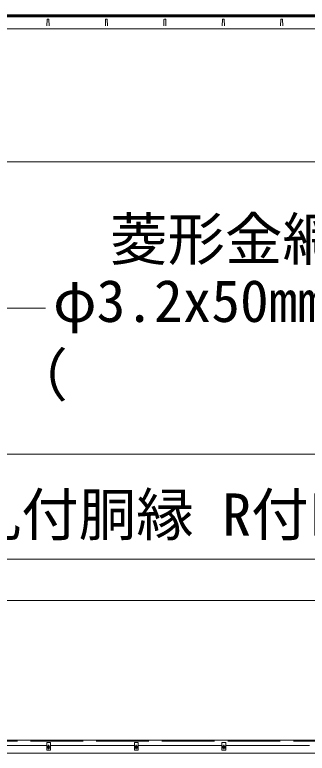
# Model space of a CAD drawing. Units: millimetres at full size; details may follow other scales. Extents: x -12600 to 12600, y -8910 to 8910.
# Drawn here: x -6656 to -5655, y -361 to 2165 of the extents above; entities that cross this region are included whole.
import ezdxf
from ezdxf.enums import TextEntityAlignment as Align

# ---------------------------------------------------------------- set-up
doc = ezdxf.new("R2010")
doc.units = ezdxf.units.MM
doc.header["$LTSCALE"] = 30
doc.linetypes.add('DASHED', pattern=[7.5, 6, -1.5])
doc.linetypes.add('USER1', pattern=[50.8, 31.75, -6.35, 6.35, -6.35])
for name, color, linetype, lineweight in [('0-0_D-BMK', 2, 'USER1', 13), ('0-1_D-STR1', 1, 'Continuous', 18), ('0-6_D-STR3', 3, 'Continuous', 13), ('0-A_D-STR-TXT', 7, 'Continuous', 13)]:
    doc.layers.add(name, color=color, linetype=linetype, lineweight=lineweight)
doc.styles.add('ＭＳ ゴシック', font='')
doc.styles.get('ＭＳ ゴシック').set_extended_font_data('MS Gothic')

msp = doc.modelspace()

# ---------------------------------------------------------------- linework, layer by layer
at = {"layer": '0-0_D-BMK'}
for p, q in [((-6547.46, -339.82), (-6532.58, -339.82)), ((-6540.02, -332.38), (-6540.02, -347.26)), ((-6247.46, -339.82), (-6232.58, -339.82)), ((-6240.02, -332.38), (-6240.02, -347.26)), ((-5947.46, -339.82), (-5932.58, -339.82)), ((-5940.02, -332.38), (-5940.02, -347.26))]:
    msp.add_line(p, q, dxfattribs=at)
at = {"layer": '0-1_D-STR1'}
for p, q in [((-10515.02, 2165.22), (-4519.47, 2165.22)), ((-10515.02, 2161.68), (-4527.76, 2161.68)), ((-10515.02, 2157.68), (-4527.76, 2157.68)), ((-6545.02, 2148.56), (-6545.77, 2127.06)), ((-6539.02, 2148.56), (-6538.27, 2127.06)), ((-6345.02, 2148.56), (-6345.77, 2127.06)), ((-6339.02, 2148.56), (-6338.27, 2127.06)), ((-6145.02, 2148.56), (-6145.77, 2127.06)), ((-6139.02, 2148.56), (-6138.27, 2127.06)), ((-5945.02, 2148.56), (-5945.77, 2127.06)), ((-5939.02, 2148.56), (-5938.27, 2127.06)), ((-5745.02, 2148.56), (-5745.77, 2127.06)), ((-5739.02, 2148.56), (-5738.27, 2127.06)), ((-10515.02, 2116.68), (-4527.76, 2116.68)), ((-4622.05, -315.82), (-7222.52, -315.82)), ((-4619.96, -360.82), (-7222.52, -360.82))]:
    msp.add_line(p, q, dxfattribs=at)
at = {"layer": '0-1_D-STR1', "linetype": 'DASHED'}
msp.add_line((-4622.05, -319.82), (-7222.52, -319.82), dxfattribs=at)
at = {"layer": '0-1_D-STR1'}
for centre in [(-6542.02, 2147.31), (-6342.02, 2147.31), (-6142.02, 2147.31), (-5942.02, 2147.31), (-5742.02, 2147.31)]:
    msp.add_arc(centre, 3.25, 22.61986, 157.38014, dxfattribs=at)
at = {"layer": '0-6_D-STR3'}
for p, q in [((-10422.82, 1661.68), (-3690.02, 1661.68)), ((-10422.82, 1161.68), (-6550.89, 1161.68)), ((-10422.82, 661.68), (-3690.02, 661.68)), ((-10422.82, 161.68), (-3690.02, 161.68)), ((-6546.52, -323.82), (-6546.52, -349.82)), ((-6533.52, -323.82), (-6546.52, -323.82)), ((-6533.52, -323.82), (-6533.52, -349.82)), ((-6246.52, -323.82), (-6246.52, -349.82)), ((-6233.52, -323.82), (-6246.52, -323.82)), ((-6233.52, -323.82), (-6233.52, -349.82)), ((-5946.52, -323.82), (-5946.52, -349.82)), ((-5933.52, -323.82), (-5946.52, -323.82)), ((-5933.52, -323.82), (-5933.52, -349.82)), ((-6833.52, -334.82), (-6546.52, -334.82)), ((-6533.52, -349.82), (-6546.52, -349.82)), ((-6533.52, -334.82), (-6246.52, -334.82)), ((-6233.52, -349.82), (-6246.52, -349.82)), ((-6233.52, -334.82), (-5946.52, -334.82)), ((-5933.52, -349.82), (-5946.52, -349.82)), ((-5933.52, -334.82), (-5646.52, -334.82))]:
    msp.add_line(p, q, dxfattribs=at)
for centre in [(-6540.02, -339.82), (-6240.02, -339.82), (-5940.02, -339.82)]:
    msp.add_circle(centre, 5.25, dxfattribs=at)
at = {"layer": '0-A_D-STR-TXT'}
msp.add_lwpolyline([(-4892.81, 302.46), (-6986.44, 302.46), (-7171.37, -313.9)], dxfattribs=at)

# ---------------------------------------------------------------- texts
at = {"layer": '0-A_D-STR-TXT', "style": 'ＭＳ ゴシック'}
for s, p in [('菱形金網', (-6329.87, 1282.42)), ('φ3.2x50mm目', (-6524.8, 1071.11)), ('（\u3000\u3000   \u3000\u3000）', (-6670.99, 817.7)), ('孔付胴縁 R付L45x45x4', (-6830.63, 340.22))]:
    msp.add_text(s, height=144.3, dxfattribs=at).set_placement(p, align=Align.BOTTOM_LEFT)

doc.saveas('drawing.dxf')
